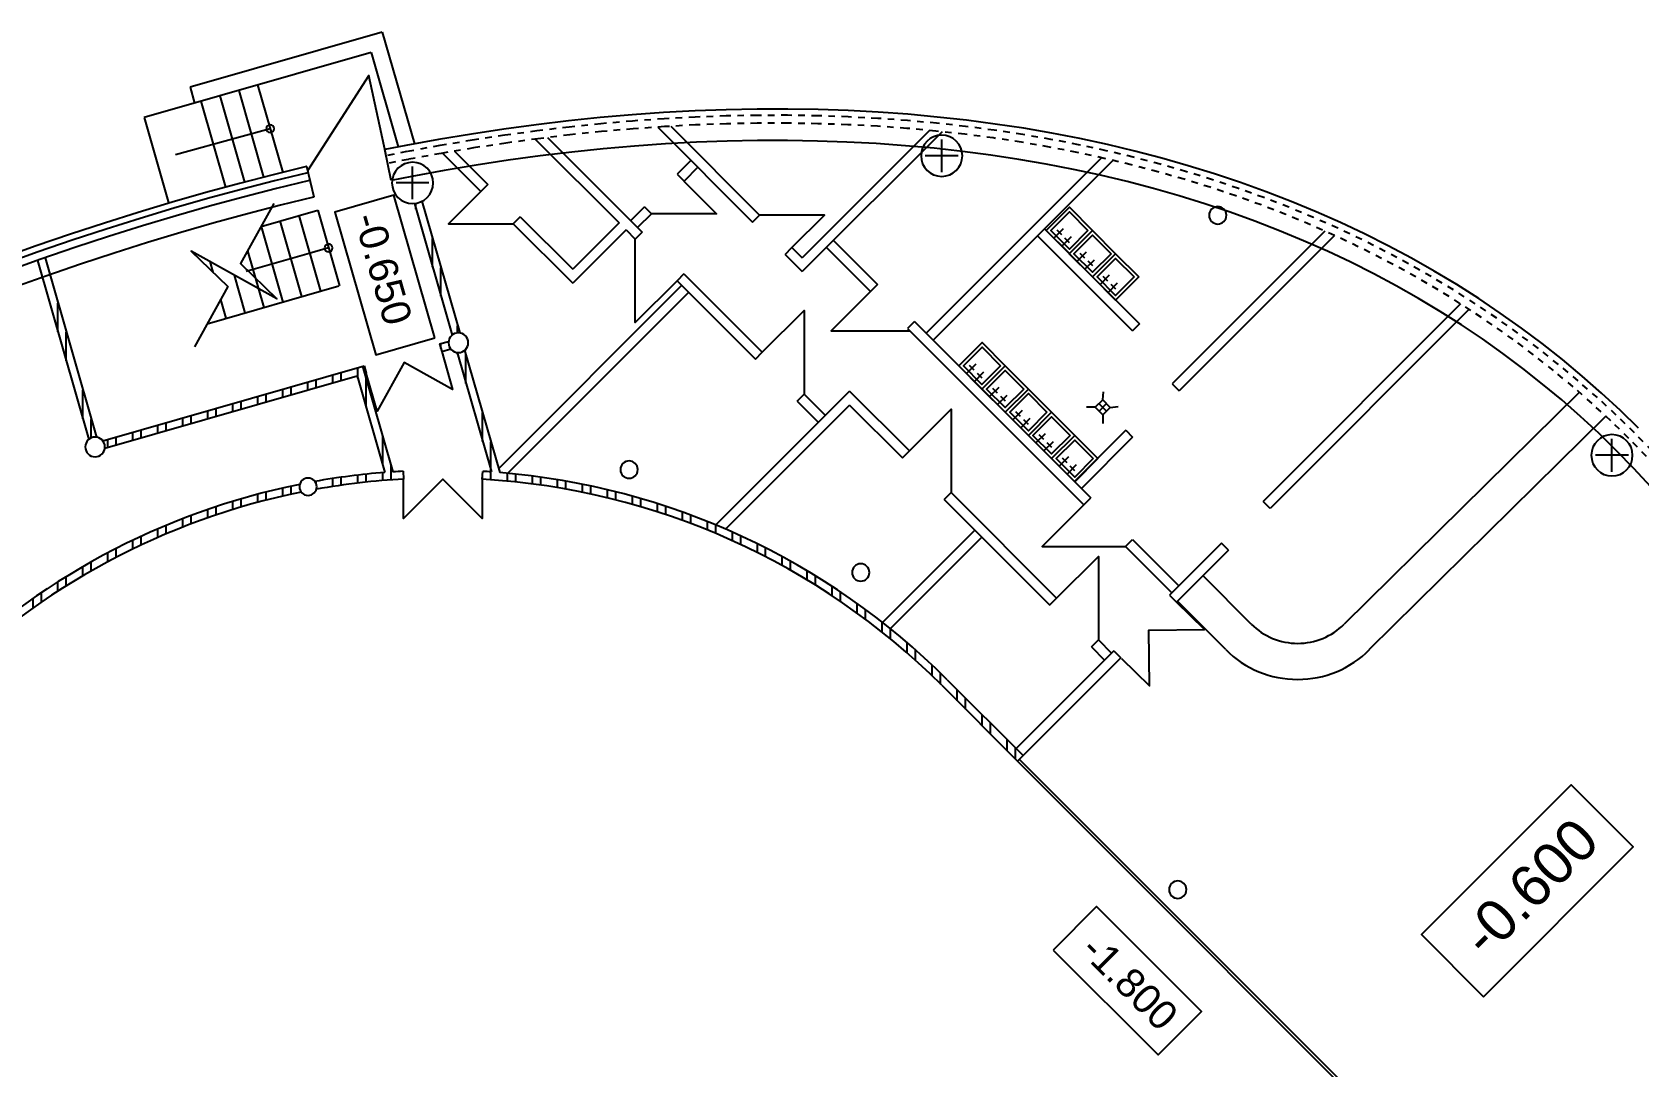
# Model space of a CAD drawing. Header units: metres. Extents: x 183920 to 188551, y 20757 to 23715.
# Drawn here: x 184285.11 to 184309.62, y 20998.33 to 21014.11 of the extents above; entities that cross this region are included whole.
import ezdxf

# ---------------------------------------------------------------- set-up
doc = ezdxf.new("R2010")
doc.units = ezdxf.units.M
for name, pattern in [('Style_10', [0]), ('Style_18', [0]), ('Style_19', [0]), ('Style_25', [1.5e-06, 1.2e-06, -1.5e-07, 0, -1.5e-07])]:
    doc.linetypes.add(name, pattern=pattern)
for name, color, linetype, true_color in [('0_1', 7, 'Continuous', 0x000000), ('brick', 12, 'Continuous', 0xbd0000), ('COLON', 5, 'Continuous', 0x0000ff), ('DOORS', 8, 'Continuous', 0x414141), ('DRAW', 7, 'Continuous', 0xffffff), ('GKL', 5, 'Continuous', 0x0000ff), ('Glass', 4, 'Continuous', 0x00ffff), ('MONOLIT', 7, 'Continuous', 0x691639), ('Sanita', 4, 'Continuous', 0x00ffff), ('SENDVICH', 2, 'Continuous', 0xffff00), ('TEXT', 2, 'Continuous', 0xffff00), ('WALL', 7, 'Continuous', 0x000000)]:
    doc.layers.add(name, color=color, linetype=linetype, true_color=true_color)
doc.styles.add('Style_10', font='', dxfattribs={"height": 0.441})
doc.styles.add('Style_14', font='', dxfattribs={"height": 0.63})
doc.styles.get('Style_10').set_extended_font_data('arial')
doc.styles.get('Style_14').set_extended_font_data('arial')
pattern_1 = [(90.00000125223907, (2.739875604618192e-06, -125.362089383195), (-0.3809999999999999, -8.327019778597844e-09), []), (90.00000125223907, (0.1270027919563006, -125.235089325563), (-0.3809999999999999, -8.327019778597844e-09), [])]

# ---------------------------------------------------------------- blocks, each defined once
blk = doc.blocks.new('AC37FC7F39')
at = {"layer": 'Sanita', "linetype": 'Style_19'}
for points in [[(-0.004881829890982772, -0.1896704826491477), (-0.004881829890982772, -0.6896704826491478), (-0.5048818298909827, -0.6896704826491478), (-0.5048818298909827, -0.1896704826491477), (-0.004881829890982772, -0.1896704826491477)], [(-0.05488182989098277, -0.2396704826491478), (-0.05488182989098277, -0.6396704826491477), (-0.4548818298909827, -0.6396704826491477), (-0.4548818298909827, -0.2396704826491478), (-0.05488182989098277, -0.2396704826491478)]]:
    blk.add_lwpolyline(points, close=True, dxfattribs=at)
for points in [[(-0.3405938260836192, -0.6896704826491478), (-0.3405938260836192, -0.4833529475295509)], [(-0.1691698336984045, -0.6896704826491478), (-0.1691698336984045, -0.4833529475295509)], [(-0.2921818002576256, -0.5686417878744251), (-0.3926531750231879, -0.5686417878744251)], [(-0.1207578078724109, -0.5686417878744251), (-0.2212291826379733, -0.5686417878744251)]]:
    blk.add_lwpolyline(points, dxfattribs=at)
blk = doc.blocks.new('89')
at = {"layer": '0_1', "linetype": 'Style_19'}
for points in [[(-15.91518859069966, -8.342406282081027), (-15.91613768701337, -8.341457545697354)], [(-15.91439124208227, -8.342406282081027), (-15.91439124208227, -8.344019161327669)], [(-15.91359389346488, -8.342406282081027), (-15.91264484418269, -8.341647286125493)], [(-15.91518859069966, -8.34401916132767), (-15.91613768701337, -8.344967897711344)], [(-15.91518859069966, -8.343212721704349), (-15.91359389346488, -8.343212721704349)], [(-15.91359389346488, -8.34401916132767), (-15.91264484418269, -8.344778157283205)]]:
    blk.add_lwpolyline(points, dxfattribs=at)
blk.add_lwpolyline([(-15.91518859069966, -8.342406282081027), (-15.91359389346488, -8.342406282081027), (-15.91359389346488, -8.344019161327669), (-15.91518859069966, -8.344019161327669), (-15.91518859069966, -8.342406282081027)], close=True, dxfattribs=at)

msp = doc.modelspace()

# ---------------------------------------------------------------- hatches: boundary and pattern name
at = {"layer": 'DRAW'}
h = msp.add_hatch(dxfattribs=at)
h.set_pattern_fill('PATTERN_1', color=256, scale=0.04, angle=45.00000125223908, style=0, pattern_type=2)
h.set_pattern_definition(pattern_1)
edge = h.paths.add_edge_path(flags=0)
edge.add_line((184290.0710623235, 21008.86902182317), (184290.493487268, 21007.39615873182))
edge.add_arc((184291.3591755627, 20996.52055834118), 10.91000000367881, 93.90734958359923, 94.55109825459618, ccw=False)
edge.add_line((184290.6157325141, 21007.40519855177), (184290.1533290267, 21009.0174542642))
edge.add_line((184290.1533290267, 21009.0174542642), (184286.1905687535, 21007.88091360499))
edge.add_arc((184286.0749606516, 21007.78533763118), 0.1500000000023387, -2.4642190510348883e-09, 39.58135058264787, ccw=False)
edge.add_arc((184286.0749606516, 21007.78533763111), 0.1499999999882959, -7.575006349626904, 2.167257662222255e-08, ccw=False)
edge.add_line((184286.2236516224, 21007.76556403289), (184290.0710623235, 21008.86902182317))
edge.add_line((184290.0710623235, 21008.86902182317), (184290.0710623235, 21008.86902182317))
edge = h.paths.add_edge_path(flags=0)
edge.add_arc((184291.6164313833, 21009.37466082119), 0.1500000000157728, 172.4249936510679, 180.0000000223674, ccw=False)
edge.add_line((184291.4677404124, 21009.39443441942), (184291.3307409472, 21009.35514224635))
edge.add_line((184291.3307409472, 21009.35514224635), (184291.3638238162, 21009.23979267426))
edge.add_line((184291.3638238162, 21009.23979267426), (184291.5008232813, 21009.27908484732))
edge.add_arc((184291.6164313832, 21009.37466082113), 0.1499999999972836, 179.9999999982305, 219.5813505833426, ccw=False)
edge.add_line((184291.4664313832, 21009.37466082114), (184291.4664313832, 21009.37466082114))
edge = h.paths.add_edge_path(flags=0)
edge.add_arc((184290.9175557802, 21011.81142053262), 0.3150000000070299, 275.0225960882033, 296.9837469434351, ccw=False)
edge.add_line((184290.9451335928, 21011.49763005434), (184291.5208554094, 21009.49026892305))
edge.add_arc((184291.6164313832, 21009.37466082114), 0.1499999999925096, 82.42499362791659, 129.581350584305, ccw=False)
edge.add_line((184291.6362049815, 21009.52335179198), (184291.0604831652, 21011.53071292208))
edge.add_line((184291.0604831652, 21011.53071292208), (184291.0604831652, 21011.53071292208))
edge = h.paths.add_edge_path(flags=0)
edge.add_arc((184291.6164313832, 21009.37466082113), 0.1499999999937746, 262.42499362958824, 309.58135058597287, ccw=False)
edge.add_line((184291.596657785, 21009.22596985029), (184292.1191929661, 21007.40405381034))
edge.add_arc((184291.3591755627, 20996.52055834741), 10.90999999748546, 85.33331351290371, 86.00539991085589, ccw=False)
edge.add_line((184292.2468024647, 21007.39439016641), (184291.7120073571, 21009.25905271922))
edge.add_line((184291.7120073571, 21009.25905271922), (184291.7120073571, 21009.25905271922))
h = msp.add_hatch(dxfattribs=at)
h.set_pattern_fill('PATTERN_1', color=256, scale=0.04, angle=45.00000125223908, style=0, pattern_type=2)
h.set_pattern_definition(pattern_1)
edge = h.paths.add_edge_path(flags=0)
edge.add_line((184285.3838046459, 21010.41281681684), (184285.3363866383, 21010.39652135887))
edge.add_line((184285.3363866383, 21010.39652135887), (184285.3270203904, 21010.39317038198))
edge.add_line((184285.3270203904, 21010.39317038198), (184286.0336070654, 21007.9295245963))
edge.add_arc((184286.0749606516, 21007.78533763115), 0.1500000000277594, 82.42499362901373, 106.003172107202, ccw=False)
edge.add_line((184286.0947342499, 21007.93402860202), (184285.3838046459, 21010.41281681684))
edge.add_line((184285.3838046459, 21010.41281681684), (184285.3838046459, 21010.41281681684))
edge = h.paths.add_edge_path(flags=0)
edge.add_line((184285.3270203904, 21010.39317038198), (184285.2704102441, 21010.37291688296))
edge.add_line((184285.2704102441, 21010.37291688296), (184285.9793846778, 21007.90094573309))
edge.add_arc((184286.0749606516, 21007.78533763121), 0.1499999999630748, 106.00317211348329, 129.5813505917042, ccw=False)
edge.add_line((184286.0336070654, 21007.9295245963), (184285.3270203904, 21010.39317038198))
edge.add_line((184285.3270203904, 21010.39317038198), (184285.3270203904, 21010.39317038198))
h = msp.add_hatch(dxfattribs=at)
h.set_pattern_fill('PATTERN_1', color=256, scale=0.04, angle=45.00000125223908, style=0, pattern_type=2)
h.set_pattern_definition(pattern_1)
edge = h.paths.add_edge_path(flags=0)
edge.add_line((184285.278452942, 21005.43397028478), (184285.0679763456, 21005.43397028478))
edge.add_arc((184291.3591755627, 20996.5205583458), 10.90999999924178, 125.2149287055322, 126.6709713732514)
edge.add_line((184284.8435178597, 21005.271232873), (184284.8807804479, 21005.2339702848))
edge.add_line((184284.8807804479, 21005.2339702848), (184284.9951711343, 21005.2339702848))
edge.add_arc((184291.3591755628, 20996.52055834586), 10.78999999921874, 124.3017776761788, 126.1432273850435, ccw=False)
edge.add_line((184285.278452942, 21005.43397028478), (184285.278452942, 21005.43397028478))
edge = h.paths.add_edge_path(flags=0)
edge.add_line((184287.5984576879, 21006.63397028477), (184287.2668658318, 21006.63397028477))
edge.add_arc((184291.3591755627, 20996.52055834485), 10.91000000002807, 112.0303164315238, 125.2149287027055)
edge.add_line((184285.0679763456, 21005.43397028478), (184285.278452942, 21005.43397028478))
edge.add_arc((184291.3591755627, 20996.5205583448), 10.79000000007903, 110.3978782312339, 124.30177767281049, ccw=False)
edge.add_line((184287.5984576879, 21006.63397028477), (184287.5984576879, 21006.63397028477))
edge = h.paths.add_edge_path(flags=0)
edge.add_line((184288.1877982344, 21006.83397028476), (184287.8008565553, 21006.83397028476))
edge.add_arc((184291.3591755627, 20996.52055834495), 10.90999999990707, 109.0353869886081, 112.0303164313215)
edge.add_line((184287.2668658318, 21006.63397028477), (184287.5984576879, 21006.63397028477))
edge.add_arc((184291.3591755627, 20996.52055834507), 10.78999999980191, 107.09267897267091, 110.3978782314602, ccw=False)
edge.add_line((184288.1877982344, 21006.83397028476), (184288.1877982344, 21006.83397028476))
edge = h.paths.add_edge_path(flags=0)
edge.add_arc((184289.3230602081, 21007.17779693013), 0.132500000004501, 180.0000000067421, 218.0540475959338, ccw=False)
edge.add_arc((184289.3230602081, 21007.17779693015), 0.1325000000040125, 164.2023622626909, 180.0000000170572, ccw=False)
edge.add_arc((184291.3591755627, 20996.52055834499), 10.90999999989961, 101.4384103490153, 109.0353869890705)
edge.add_line((184287.8008565553, 21006.83397028476), (184288.1877982344, 21006.83397028476))
edge.add_arc((184291.3591755627, 20996.52055834474), 10.79000000012951, 101.44186030419161, 107.09267897236529, ccw=False)
edge.add_line((184289.2187257802, 21007.09612332877), (184289.2187257802, 21007.09612332877))
edge = h.paths.add_edge_path(flags=0)
edge.add_line((184290.7817280322, 21007.29509565975), (184290.7753060022, 21007.41492369291))
edge.add_arc((184291.3591755627, 20996.52055834492), 10.90999999996287, 93.0677590204547, 100.1941482070702)
edge.add_arc((184289.3230602081, 21007.17779693011), 0.1325000000026649, 7.353264663834125e-10, 37.43019631083331, ccw=False)
edge.add_arc((184289.3230602081, 21007.17779693021), 0.1325000000017958, 343.57851092495827, 359.9999999584208, ccw=False)
edge.add_arc((184291.3591755627, 20996.52055834482), 10.79000000005808, 93.06775902029699, 100.19069825125229, ccw=False)
edge.add_line((184290.7817280322, 21007.29509565975), (184290.7817280322, 21007.29509565975))
h = msp.add_hatch(dxfattribs=at)
h.set_pattern_fill('PATTERN_1', color=256, scale=0.04, angle=45.00000125223908, style=0, pattern_type=2)
h.set_pattern_definition(pattern_1)
edge = h.paths.add_edge_path(flags=0)
edge.add_line((184291.9886490344, 21007.41238386443), (184291.9817254032, 21007.29258376706))
edge.add_arc((184291.3591755627, 20996.52055834488), 10.78999999999334, 72.90732102592028, 86.69237272168692, ccw=False)
edge.add_line((184294.5305528913, 21006.83397028467), (184294.9174945704, 21006.83397028467))
edge.add_arc((184291.3591755627, 20996.52055834488), 10.90999999999953, 70.96461300963851, 86.69237272162621)
edge.add_line((184291.9886490344, 21007.41238386443), (184291.9886490344, 21007.41238386443))
edge = h.paths.add_edge_path(flags=0)
edge.add_line((184294.9174945704, 21006.83397028467), (184294.5305528913, 21006.83397028467))
edge.add_arc((184291.3591755627, 20996.52055834448), 10.79000000037269, 69.60212176781391, 72.90732102660581, ccw=False)
edge.add_line((184295.1198934379, 21006.63397028466), (184295.4514852939, 21006.63397028466))
edge.add_arc((184291.3591755627, 20996.52055834485), 10.91000000002652, 67.96968356696652, 70.96461300968063)
edge.add_line((184294.9174945704, 21006.83397028467), (184294.9174945704, 21006.83397028467))
edge = h.paths.add_edge_path(flags=0)
edge.add_line((184295.4514852939, 21006.63397028466), (184295.1198934379, 21006.63397028466))
edge.add_arc((184291.3591755627, 20996.52055834496), 10.78999999993544, 62.510696229166626, 69.60212176678908, ccw=False)
edge.add_line((184296.3396562847, 21006.09233517982), (184296.0717131103, 21006.36027835425))
edge.add_arc((184291.3591755627, 20996.52055834476), 10.91000000012894, 64.40883933642313, 67.9696835669721)
edge.add_line((184295.4514852939, 21006.63397028466), (184295.4514852939, 21006.63397028466))
edge = h.paths.add_edge_path(flags=0)
edge.add_line((184296.0717131103, 21006.36027835425), (184296.3396562847, 21006.09233517982))
edge.add_arc((184291.3591755627, 20996.52055834493), 10.78999999994512, 58.5425032042445, 62.51069622937149, ccw=False)
edge.add_line((184296.9901087829, 21005.72472539411), (184296.6568200393, 21006.05801413767))
edge.add_arc((184291.3591755627, 20996.52055834489), 10.90999999999299, 60.94972076948343, 64.40883933633529)
edge.add_line((184296.0717131103, 21006.36027835425), (184296.0717131103, 21006.36027835425))
edge = h.paths.add_edge_path(flags=0)
edge.add_line((184296.6568200393, 21006.05801413767), (184296.9901087829, 21005.72472539411))
edge.add_arc((184291.3591755627, 20996.52055834479), 10.79000000006015, 44.979630705125714, 58.54250320464399, ccw=False)
edge.add_line((184298.9915696875, 21004.14752759381), (184300.1445633034, 21002.99412400278))
edge.add_line((184300.1445633034, 21002.99412400278), (184300.229418629, 21003.07897430466))
edge.add_line((184300.229418629, 21003.07897430466), (184299.0737105454, 21004.23509332769))
edge.add_arc((184291.3591755627, 20996.52055834479), 10.91000000007042, 45.00000000078194, 60.94972076983854)
edge.add_line((184296.6568200393, 21006.05801413767), (184296.6568200393, 21006.05801413767))

# ---------------------------------------------------------------- linework, layer by layer
at = {"layer": 'brick', "linetype": 'Style_19'}
for points in [[(184290.9451335928, 21011.49763005434), (184291.5208554094, 21009.49026892305)], [(184291.0604831652, 21011.53071292208), (184291.6362049815, 21009.52335179198)], [(184285.1972543459, 21010.62798852082), (184285.9793846778, 21007.90094573309)], [(184285.310703116, 21010.66769888902), (184286.0947342499, 21007.93402860202)], [(184291.3307409472, 21009.35514224635), (184291.4677404124, 21009.39443441942)], [(184291.3307409472, 21009.35514224635), (184291.3638238162, 21009.23979267426)], [(184291.3638238162, 21009.23979267426), (184291.5008232813, 21009.27908484732)], [(184291.596657785, 21009.22596985029), (184292.1191929661, 21007.40405381034)], [(184291.7120073571, 21009.25905271922), (184292.2468024647, 21007.39439016641)], [(184286.1905687535, 21007.88091360499), (184290.1772452262, 21009.02431355706)], [(184286.2236516224, 21007.76556403289), (184290.0710623235, 21008.86902182317)], [(184290.0710623235, 21008.86902182317), (184290.493487268, 21007.39615873182)], [(184290.1533290267, 21009.0174542642), (184290.6157325141, 21007.40519855177)], [(184290.1772452262, 21009.02431355706), (184290.2103280951, 21008.90896398496)], [(184290.7753060022, 21007.41492369291), (184290.7817280322, 21007.29509565975)], [(184291.9817254032, 21007.29258376706), (184291.9886490344, 21007.41238386443)], [(184298.9888577317, 21004.15024051394), (184300.1445633034, 21002.99412400278)], [(184299.0737105454, 21004.23509332769), (184300.2294185244, 21003.07897440934)], [(184300.229418629, 21003.07897430467), (184300.1445633034, 21002.99412400278)]]:
    msp.add_lwpolyline(points, dxfattribs=at)
for points in [[(184290.493487268, 21007.39615873182, 0.02462742749042007), (184289.4282777172, 21007.25832969232)], [(184290.7753060022, 21007.41492369291, 0.003663421320589434), (184290.6157325141, 21007.40519855177)], [(184292.1191929661, 21007.40405381034, 0.002997493327166536), (184291.9886490344, 21007.41238386443)], [(184299.0737105454, 21004.23509332769, 0.177826938616241), (184292.2468024647, 21007.39439016641)], [(184289.1955648366, 21007.21386880638, 0.1474959055225802), (184283.6446405803, 21004.23509332801)], [(184289.2187257802, 21007.09612332877, 0.1474805248008466), (184283.7294933941, 21004.15024051426)], [(184290.7817280322, 21007.29509565975, 0.03108969647606697), (184289.4501552699, 21007.14033901689)], [(184298.9888577317, 21004.15024051394, 0.1839510042121397), (184291.9817254032, 21007.29258376706)]]:
    msp.add_lwpolyline(points, format="xyb", dxfattribs=at)
at = {"layer": 'COLON', "linetype": 'Style_18'}
for points in [[(184298.6738278257, 21012.22542986134, 0.9999999999999999), (184299.3038278257, 21012.22542986134, 0.9999999999999999), (184298.6738278257, 21012.22542986134)], [(184290.6025557802, 21011.81142053261, 0.9999999999999999), (184291.2325557802, 21011.81142053261, 0.9999999999999999), (184290.6025557802, 21011.81142053261)], [(184308.8985625613, 21007.65754937543, 0.9999999999999999), (184309.5285625613, 21007.65754937543, 0.9999999999999999), (184308.8985625613, 21007.65754937543)]]:
    msp.add_lwpolyline(points, format="xyb", close=True, dxfattribs=at)
at = {"layer": 'COLON', "linetype": 'Style_19'}
for points in [[(184303.067553993, 21011.31726164604, 0.9999999999999999), (184303.332553993, 21011.31726164604, 0.9999999999999999), (184303.067553993, 21011.31726164604)], [(184291.4664313832, 21009.37466082114, 0.9999999999999999), (184291.7664313833, 21009.37466082114, 0.9999999999999999), (184291.4664313832, 21009.37466082114)], [(184285.9249606516, 21007.78533763117, 0.9999999999999999), (184286.2249606516, 21007.78533763117, 0.9999999999999999), (184285.9249606516, 21007.78533763117)], [(184294.0880174913, 21007.43929225661, 0.9999999999999999), (184294.3530174913, 21007.43929225661, 0.9999999999999999), (184294.0880174913, 21007.43929225661)], [(184289.1905602081, 21007.17779693011, 0.9999999999999999), (184289.4555602081, 21007.17779693011, 0.9999999999999999), (184289.1905602081, 21007.17779693011)], [(184297.6213670119, 21005.87107470124, 0.9999999999999999), (184297.8863670118, 21005.87107470124, 0.9999999999999999), (184297.6213670119, 21005.87107470124)], [(184302.4579774674, 21001.03446424573, 0.9999999999999999), (184302.7229774674, 21001.03446424573, 0.9999999999999999), (184302.4579774674, 21001.03446424573)]]:
    msp.add_lwpolyline(points, format="xyb", close=True, dxfattribs=at)
at = {"layer": 'DOORS', "linetype": 'Style_19'}
for points in [[(184290.5087057743, 21012.25532488643), (184290.2495206368, 21013.45057050549), (184289.3134601552, 21011.99613974888)], [(184295.05772055, 21011.8371845786), (184295.5526894244, 21011.34220395944), (184294.5627399308, 21011.34221570417)], [(184291.9596012167, 21011.68264764077), (184291.4646205975, 21011.18767876634), (184292.4545700911, 21011.18766702162)], [(184296.7049345456, 21010.82633515094), (184297.1999151648, 21011.32130402538), (184296.2099656712, 21011.3213157701)], [(184294.9516364963, 21010.31690625752), (184294.3152328431, 21009.68051770468), (184294.3152479434, 21010.95330991072)], [(184297.903574732, 21010.15685077125), (184297.301112607, 21009.55440294123), (184298.506022562, 21009.55438864622)], [(184296.2524882711, 21009.22815816693), (184296.8888919257, 21009.8645467184), (184296.8888768226, 21008.59175451236)], [(184291.3638238162, 21009.23979267426), (184291.5292381608, 21008.66304481376), (184290.7870759556, 21009.07437832961), (184290.3757424398, 21008.33221612447), (184290.2103280951, 21008.90896398496)], [(184298.4967473523, 21007.72516463291), (184299.1331510055, 21008.36155318575), (184299.1331359052, 21007.0887609797)], [(184291.9817254032, 21007.29258376706), (184291.9804694569, 21006.69258508156), (184291.3817267178, 21007.2938397134), (184290.7804720859, 21006.69509697425), (184290.7817280322, 21007.29509565975)], [(184301.1560386395, 21006.90430968861), (184300.5196349863, 21006.26792113577), (184301.7924271924, 21006.26790603541)], [(184300.7421026097, 21005.47975609721), (184301.378506263, 21006.11614465005), (184301.3784911626, 21004.84335244401)], [(184301.7306514439, 21004.56073969846), (184302.160044272, 21004.1410264685), (184302.1503646739, 21004.99013252654), (184302.9994707319, 21004.99981212467), (184302.5700779038, 21005.41952535462)]]:
    msp.add_lwpolyline(points, dxfattribs=at)
at = {"layer": 'GKL', "linetype": 'Style_19'}
for points in [[(184292.7888309385, 21012.47976313476), (184294.0677635062, 21011.2008002203)], [(184292.9776902617, 21012.50303388142), (184294.421315219, 21011.05937466953)], [(184294.6569717398, 21012.66221200017), (184296.1038983956, 21011.21525101129)], [(184294.8566186963, 21012.6746948575), (184296.2099656712, 21011.3213157701)], [(184298.9943276666, 21012.59175552371), (184296.8608264832, 21010.45830496321)], [(184298.8016335503, 21012.61119549728), (184296.8608289999, 21010.67043699755)], [(184291.3766113187, 21012.26565137205), (184291.9596012167, 21011.68264764077)], [(184291.5583842579, 21012.2960086709), (184292.0656684922, 21011.78871239958)], [(184295.1652045558, 21012.15679558531), (184294.9530700048, 21011.9446660677)], [(184295.2712693146, 21012.05072830978), (184295.0591347636, 21011.83859879216)], [(184301.4263422164, 21012.19531879854), (184298.7517499424, 21009.5207899863)], [(184301.5984134707, 21012.15525645232), (184298.8578147012, 21009.41472271076)], [(184292.0656684922, 21011.78871239958), (184291.9596012167, 21011.68264764077)], [(184294.9530700048, 21011.9446660677), (184295.0591347636, 21011.83859879216)], [(184292.5606373667, 21011.29373178042), (184292.4545700911, 21011.18766702162)], [(184292.5606373667, 21011.29373178042), (184293.360648336, 21010.49370182826)], [(184294.456675172, 21011.4482829797), (184294.2445406209, 21011.23615346209)], [(184294.5627399308, 21011.34221570417), (184294.3506053798, 21011.13008618655)], [(184294.456675172, 21011.4482829797), (184294.5627399308, 21011.34221570417)], [(184296.1038983956, 21011.21525101129), (184296.2099656712, 21011.3213157701)], [(184292.4545700911, 21011.18766702162), (184293.3606458193, 21010.28156979391)], [(184294.173828265, 21011.09473294477), (184293.3606458193, 21010.28156979391)], [(184294.0677635062, 21011.2008002203), (184293.360648336, 21010.49370182826)], [(184294.173828265, 21011.09473294477), (184294.3152479434, 21010.95330991072)], [(184294.421315219, 21011.05937466953), (184294.3152479434, 21010.95330991072)], [(184300.4488238342, 21011.00569409287), (184301.8983755379, 21009.55610799391)], [(184300.5548911098, 21011.11175885168), (184302.0044428135, 21009.66217275272)], [(184304.8326875785, 21011.07615362569), (184302.5030915129, 21008.7466128359)], [(184304.9797289075, 21011.01106194805), (184302.6091562717, 21008.64054556037)], [(184296.59886727, 21010.72027039214), (184296.7049345456, 21010.82633515094)], [(184296.7049345456, 21010.82633515094), (184296.8608289999, 21010.67043699755)], [(184297.2314858828, 21010.82895556794), (184297.903574732, 21010.15685077125)], [(184297.3375531583, 21010.93502032675), (184298.0096420075, 21010.26291553006)], [(184296.59886727, 21010.72027039214), (184296.8608264832, 21010.45830496321)], [(184295.0577037718, 21010.42297101633), (184294.9516364963, 21010.31690625752)], [(184294.9516364963, 21010.31690625752), (184296.1464209956, 21009.12209340812)], [(184295.0577037718, 21010.42297101633), (184296.2524882711, 21009.22815816693)], [(184295.0223463355, 21010.2461947405), (184292.2297905842, 21007.45370525002)], [(184295.1284110943, 21010.14012746497), (184292.3716911027, 21007.38347288386)], [(184298.0096420075, 21010.26291553006), (184297.903574732, 21010.15685077125)], [(184306.9053282219, 21009.96680232504), (184303.8921179562, 21006.95366355577)], [(184307.0351386624, 21009.88448016781), (184303.998182715, 21006.84759628024)], [(184298.5753207212, 21009.69722339388), (184298.4692534457, 21009.59115863508)], [(184298.4692534457, 21009.59115863508), (184301.1560386395, 21006.90430968861)], [(184298.5753207212, 21009.69722339388), (184301.262105915, 21007.01037444742)], [(184302.0044428135, 21009.66217275272), (184301.8983755379, 21009.55610799391)], [(184296.1464209956, 21009.12209340812), (184296.2524882711, 21009.22815816693)], [(184297.585014477, 21008.636919142), (184295.5440289924, 21006.59602864518)], [(184296.7828095471, 21008.48568975355), (184296.8888768226, 21008.59175451236)], [(184296.888876824, 21008.59175451373), (184297.2143508495, 21008.26627276525)], [(184297.585014477, 21008.636919142), (184298.4967473523, 21007.72516463291)], [(184302.5030915129, 21008.7466128359), (184302.6091562717, 21008.64054556037)], [(184308.7156903289, 21008.61858786336), (184305.1263024454, 21005.08304612614)], [(184297.5850107505, 21008.42478831753), (184295.6929946551, 21006.53285638652)], [(184296.7828095484, 21008.48568975492), (184297.1082823641, 21008.16020921632)], [(184297.5850107505, 21008.42478831753), (184298.3906800768, 21007.6190998741)], [(184309.1211619288, 21008.25298972079), (184305.5087522891, 21004.69477158795)], [(184301.7959763427, 21008.03951444386), (184301.014464797, 21007.25802144158)], [(184301.9020411015, 21007.93344716832), (184301.1205295558, 21007.15195416604)], [(184301.7959763427, 21008.03951444386), (184301.9020411015, 21007.93344716832)], [(184298.3906800768, 21007.6190998741), (184298.4967473523, 21007.72516463291)], [(184299.0270686297, 21006.98269622089), (184299.1331359052, 21007.0887609797)], [(184299.1331359052, 21007.0887609797), (184300.7421026097, 21005.47975609721)], [(184299.0270686297, 21006.98269622089), (184300.6360353342, 21005.37369133841)], [(184301.1560386395, 21006.90430968861), (184301.262105915, 21007.01037444742)], [(184303.998182715, 21006.84759628024), (184303.8921179562, 21006.95366355577)], [(184299.494176409, 21006.51557735792), (184298.0874199641, 21005.10885429203)], [(184299.6002411678, 21006.40951008239), (184298.2056227563, 21005.01492476188)], [(184301.7924271924, 21006.26790603541), (184301.8984944679, 21006.37397079421)], [(184301.8984944679, 21006.37397079421), (184302.6054361791, 21005.66701230857)], [(184301.7924271924, 21006.26790603541), (184302.4993689035, 21005.56094754976)], [(184303.255714303, 21006.31727500293), (184302.464013145, 21005.52559263016)], [(184303.3617790618, 21006.21120772739), (184302.5700779038, 21005.41952535462)], [(184303.3617790618, 21006.21120772739), (184303.255714303, 21006.31727500293)], [(184303.712088883, 21005.08306290538), (184302.9750106386, 21005.82015864045)], [(184300.6380620865, 21005.37571804258), (184300.7421026097, 21005.47975609721)], [(184302.464013145, 21005.52559263016), (184302.5700779038, 21005.41952535462)], [(184303.3231755392, 21004.69415879001), (184302.5860972947, 21005.43125452509)], [(184301.6154749407, 21004.6770745597), (184300.1233223888, 21003.18507054488)], [(184301.2724238871, 21004.7372876852), (184301.4740519067, 21004.53565488129)], [(184301.2744506394, 21004.73931438938), (184301.3784911626, 21004.84335244401)], [(184301.3784911626, 21004.84335244401), (184301.5801191823, 21004.6417196401)], [(184301.6154749407, 21004.6770745597), (184301.7215396996, 21004.57100728417)], [(184301.7215396996, 21004.57100728417), (184300.2294185244, 21003.07897440934)]]:
    msp.add_lwpolyline(points, dxfattribs=at)
for points in [[(184303.712088883, 21005.08306290539, 0.4142135624234428), (184305.1263024455, 21005.08304612622)], [(184303.3231755393, 21004.69415878992, 0.4146878238433834), (184305.5144713978, 21004.69486734586)]]:
    msp.add_lwpolyline(points, format="xyb", dxfattribs=at)
at = {"layer": 'Glass', "linetype": 'Style_19'}
for points in [[(184306.5634925131, 20996.57519479318), (184300.1445631998, 21002.99412410637)], [(184306.5917767843, 20996.60347906443), (184300.172848308, 21003.02240754069)]]:
    msp.add_lwpolyline(points, dxfattribs=at)
at = {"layer": 'MONOLIT', "linetype": 'Style_19'}
for points in [[(184290.4558708463, 21014.11034930292), (184287.5240692221, 21013.26949305098)], [(184290.4558708463, 21014.11034930292), (184290.9446812717, 21012.40602089262)], [(184290.2844818814, 21013.80111505078), (184286.8239947184, 21012.80862898291)], [(184290.2844818814, 21013.80111505078), (184290.698017743, 21012.35924539954)], [(184287.5240692221, 21013.26949305098), (184287.5929918657, 21013.02918144243)], [(184288.2658643696, 21013.22216484452), (184288.6453267991, 21011.89909854822)], [(184288.5542382999, 21013.30487201685), (184288.9365513517, 21011.97186649588)], [(184287.6891165091, 21013.05675049988), (184288.0648704989, 21011.74661436779)], [(184287.9774904394, 21013.1394576722), (184288.3546840654, 21011.8243019809)], [(184286.8239947184, 21012.80862898291), (184287.2012686769, 21011.49319319724)], [(184309.6182812268, 21008.07300430898), (184309.3427938322, 21008.34137250412), (184309.0546922561, 21008.60769775946), (184308.759501612, 21008.86660418184), (184308.4573111918, 21009.11801689555), (184308.1482126957, 21009.36186427831), (184307.8323000509, 21009.59807804104), (184307.5096692259, 21009.82659328662), (184307.1804180442, 21010.04734854769), (184306.8446459999, 21010.26028580379), (184306.5024540776, 21010.46535047853), (184306.15394458, 21010.66249141801), (184305.7992209649, 21010.85166085227), (184305.4383876931, 21011.03281434129), (184305.0715500892, 21011.20591070782), (184304.6988142165, 21011.37091195911), (184304.3202867656, 21011.5277831998), (184303.9360749582, 21011.67649253816), (184303.5462864651, 21011.81701098784), (184303.1510293394, 21011.94931236709), (184302.7504119615, 21012.07337319739), (184302.3445429985, 21012.18917260296), (184301.9335313749, 21012.29669221283), (184301.517486253, 21012.39591606639), (184301.0965170241, 21012.48683052367), (184300.6707333065, 21012.56942418094), (184300.2402449513, 21012.64368779223), (184299.8051620537, 21012.70961419715), (184299.3655949683, 21012.76719825526), (184298.9216543283, 21012.81643678691), (184298.4734510673, 21012.85732852059), (184298.0210964422, 21012.88987404656), (184297.5647020571, 21012.91407577649), (184297.1043798868, 21012.92993790875), (184296.6402423005, 21012.93746639904), (184296.1724020837, 21012.93666893591), (184295.7009724587, 21012.92755492066), (184295.2260671037, 21012.91013545131), (184294.7478001691, 21012.88442331014), (184294.266286292, 21012.85043295435), (184293.7816406082, 21012.80818050941), (184293.293978761, 21012.75768376488), (184292.8034169087, 21012.69896217205), (184292.3100717281, 21012.63203684328), (184291.8140604165, 21012.55693055267), (184291.3155006907, 21012.47366773773), (184290.8145107835, 21012.38227450179), (184290.4960547941, 21012.31932004967)], [(184288.7453948258, 21012.63836925636), (184288.2634348399, 21012.50502498147), (184287.2996423187, 21012.23837169352)], [(184290.5891428115, 21011.84843299209), (184290.4960547941, 21012.31932004967)], [(184309.8069826364, 21007.17745600831), (184309.5491784003, 21007.45633983644), (184309.2842792974, 21007.72826611159), (184309.0123530223, 21007.99316521448), (184308.7334691942, 21008.25096945057), (184308.4476993173, 21008.50161308683), (184308.1551167389, 21008.74503238509), (184307.8557966042, 21008.98116563183), (184307.5498158112, 21009.20995316414), (184307.2372529633, 21009.43133739161), (184306.9181883219, 21009.64526281433), (184306.592703759, 21009.85167603693), (184306.2608827103, 21010.05052577876), (184305.9228101292, 21010.24176288056), (184305.5785724416, 21010.42534030769), (184305.2282575035, 21010.60121315049), (184304.8719545592, 21010.76933862179), (184304.5097542025, 21010.92967605229), (184304.1417483393, 21011.08218688391), (184303.7680301534, 21011.22683466171), (184303.3886940737, 21011.36358502454), (184303.0038357434, 21011.49240569493), (184302.6135519925, 21011.61326646845), (184302.217940811, 21011.72613920285), (184301.8171013242, 21011.83099780724), (184301.4111337696, 21011.92781823143), (184301.0001394755, 21012.01657845575), (184300.5842208401, 21012.09725848134), (184300.1634813117, 21012.16984032104), (184299.7380253704, 21012.23430799104), (184299.307958509, 21012.29064750316), (184298.8733872153, 21012.33884685791), (184298.4344189544, 21012.37889603824), (184297.9911621504, 21012.41078700393), (184297.5437261691, 21012.43451368667), (184297.0922212994, 21012.45007198566), (184296.6367587349, 21012.45745976376), (184296.1774505554, 21012.45667684402), (184295.7144097073, 21012.44772500661), (184295.2477499835, 21012.430607986), (184294.7775860041, 21012.40533146835), (184294.3040331941, 21012.37190308909), (184293.8272077627, 21012.33033243045), (184293.3472266809, 21012.28063101911), (184292.8642076588, 21012.22281232364), (184292.378269122, 21012.15689175196), (184291.8895301878, 21012.08288664852), (184291.3981106407, 21012.00081629127), (184290.9041309071, 21011.91070188837), (184290.5891428115, 21011.84843299209)], [(184289.3031893581, 21012.06074621686), (184289.2981499106, 21012.05959835341), (184288.7886316858, 21011.93597789309), (184288.2772819128, 21011.80438262753), (184287.7642217283, 21011.66484872272), (184287.2495727029, 21011.51741403229), (184286.7334568222, 21011.36211809963), (184286.2159964659, 21011.19900215934), (184285.6973143874, 21011.02810913817), (184285.1775336898, 21010.84948365517), (184284.6567778029, 21010.66317202128)], [(184289.4163758078, 21011.59423315932), (184289.3032005585, 21012.06070005304)], [(184289.4163758078, 21011.59423315932), (184289.4080439385, 21011.59233536235), (184288.9050396538, 21011.47029532885), (184288.4000860289, 21011.34034610452), (184287.8933067859, 21011.20252038975), (184287.3848260998, 21011.05685278164), (184286.874768569, 21010.90337976734), (184286.3632591869, 21010.74213971708), (184285.8504233119, 21010.57317287656), (184285.3363866383, 21010.39652135887), (184284.8212751662, 21010.21222913596)]]:
    msp.add_lwpolyline(points, dxfattribs=at)
msp.add_lwpolyline([(184288.6853948258, 21012.63836925636, 1), (184288.8053948258, 21012.63836925636, 1), (184288.6853948258, 21012.63836925636)], format="xyb", close=True, dxfattribs=at)
at = {"layer": 'SENDVICH', "linetype": 'Style_25'}
for points in [[(184309.8282611534, 21007.72110151808), (184309.5563302211, 21008.0002461611), (184309.277185578, 21008.27217709337), (184308.9909083479, 21008.53681589699), (184308.6975822307, 21008.79408697629), (184308.3972933625, 21009.04391765985), (184308.0901301671, 21009.28623828653), (184307.7761832013, 21009.52098227449), (184307.4555449967, 21009.74808617273), (184307.1283099011, 21009.96748969496), (184306.7945739209, 21010.1791357361), (184306.4544345673, 21010.38297037203), (184306.1079907095, 21010.57894284364), (184305.7553424342, 21010.76700552649), (184305.3965909159, 21010.94711388761), (184305.0318382967, 21011.11922643113), (184304.6611875782, 21011.28330463455), (184304.2847425249, 21011.43931287761), (184303.90260758, 21011.58721836545), (184303.5148877938, 21011.72699104793), (184303.121688763, 21011.85860353689), (184302.7231165821, 21011.98203102262), (184302.3192778051, 21012.09725119119), (184301.9102794168, 21012.20424414372), (184301.4962288135, 21012.30299231855), (184301.0772337904, 21012.39348041723), (184300.653402537, 21012.4756953349), (184300.2248436371, 21012.54962609556), (184299.7916660746, 21012.61526379252), (184299.3539792419, 21012.67260153424), (184298.9118929516, 21012.72163439546), (184298.4655174511, 21012.76235937379), (184298.0149634365, 21012.79477535138), (184297.5603420688, 21012.81888306155), (184297.1017649892, 21012.83468506014), (184296.6393443343, 21012.84218570114), (184296.1731927499, 21012.84139111639), (184295.7034234036, 21012.83230919884), (184295.2301499965, 21012.81494958913), (184294.7534867718, 21012.78932366512), (184294.2735485225, 21012.75544453385), (184293.7904505969, 21012.71332702579), (184293.3043089013, 21012.66298769095), (184292.8152399008, 21012.60444479655), (184292.3233606185, 21012.53771832596), (184291.8287886316, 21012.46282997864), (184291.3316420661, 21012.37980317095), (184290.8320395891, 21012.28866303738), (184290.5145237754, 21012.22589444533)], [(184309.7412093309, 21007.63849131559), (184309.4714701377, 21007.91538607772), (184309.1945753756, 21008.18512527097), (184308.9106025824, 21008.44763381977), (184308.619631657, 21008.70283920253), (184308.3217447492, 21008.95067153223), (184308.0170261442, 21009.19106362491), (184307.7055621413, 21009.42395105527), (184307.3874409311, 21009.64927219897), (184307.0627524705, 21009.86696826162), (184306.7315883606, 21010.07698329439), (184306.3940417255, 21010.27926419709), (184306.0502070967, 21010.47376070928), (184305.7001803033, 21010.66042539035), (184305.3440583685, 21010.83921358992), (184304.9819394142, 21011.01008340962), (184304.6139225747, 21011.17299565785), (184304.2401079183, 21011.32791379864), (184303.8605963789, 21011.47480389633), (184303.4754896959, 21011.61363455711), (184303.084890364, 21011.74437686885), (184302.6889015898, 21011.86700434038), (184302.2876272582, 21011.98149284116), (184301.8811719042, 21012.08782054233), (184301.4696406926, 21012.18596785981), (184301.0531394033, 21012.27591740025), (184300.6317744204, 21012.35765391), (184300.2056527273, 21012.43116422776), (184299.7748819038, 21012.496437241), (184299.339570127, 21012.55346384622), (184298.8998261734, 21012.60223691321), (184298.4557594229, 21012.6427512532), (184298.0074798635, 21012.67500359072), (184297.5550980968, 21012.69899253909), (184297.0987253424, 21012.71471857936), (184296.6384734429, 21012.72218404232), (184296.1744548678, 21012.72139309342), (184295.7067827158, 21012.71235172033), (184295.2355707164, 21012.69506772281), (184294.7609332305, 21012.66955070467), (184294.282985248, 21012.63581206753), (184293.8018423856, 21012.59386500605), (184293.3176208813, 21012.5437245045), (184292.8304375883, 21012.48540733445), (184292.3404099669, 21012.41893205313), (184291.8476560744, 21012.3443190026), (184291.3522945536, 21012.26159030933), (184290.85444462, 21012.17076988403), (184290.5377957798, 21012.10817268093)]]:
    msp.add_lwpolyline(points, dxfattribs=at)
at = {"layer": 'SENDVICH', "linetype": 'Style_19'}
for points in [[(184289.3279761752, 21011.96872693711), (184289.3196912597, 21011.9668398351), (184288.8114622523, 21011.84353216759), (184288.3013783835, 21011.71226268102), (184287.7895613021, 21011.57306685549), (184287.2761330939, 21011.4259819001), (184286.7612162615, 21011.27104675337), (184286.2449337023, 21011.10830208298), (184285.7274086848, 21010.93779028506), (184285.2087648253, 21010.7595554827), (184284.6891260622, 21010.57364352389)], [(184289.3546266582, 21011.85172372452), (184289.3471647667, 21011.85002408733), (184288.8405642443, 21011.72711152652), (184288.3320794126, 21011.59625355027), (184287.8218325665, 21011.45748477225), (184287.3099464431, 21011.31084158743), (184286.7965441982, 21011.15636217029), (184286.2817493825, 21010.99408647242), (184285.7656859159, 21010.82405621966), (184285.2484780625, 21010.64631490862), (184284.730250403, 21010.46090780256)]]:
    msp.add_lwpolyline(points, dxfattribs=at)
at = {"layer": 'TEXT', "linetype": 'Style_19'}
for points in [[(184291.2571848613, 21009.45048653243), (184290.6335214773, 21011.62500484956), (184289.7330991158, 21011.3667589417), (184290.3567624997, 21009.19224062456), (184291.2571848613, 21009.45048653243)], [(184307.2531502398, 20999.40279326683), (184309.5383032798, 21001.68794630686), (184308.5920694033, 21002.6341801834), (184306.3069163633, 21000.34902714337), (184307.2531502398, 20999.40279326683)], [(184300.690424152, 21000.11335873805), (184302.29003128, 20998.51375161003), (184302.9523949936, 20999.17611532361), (184301.3527878656, 21000.77572245162), (184300.690424152, 21000.11335873805)]]:
    msp.add_lwpolyline(points, close=True, dxfattribs=at)
at = {"layer": 'WALL', "linetype": 'Style_10'}
for points in [[(184298.9888278254, 21011.97542986134), (184298.9888278255, 21012.47542986134)], [(184290.91755578, 21011.56142053261), (184290.91755578, 21012.06142053261)], [(184299.2388278255, 21012.22542986134), (184298.7388278255, 21012.22542986134)], [(184291.16755578, 21011.81142053261), (184290.66755578, 21011.81142053261)], [(184309.2135625611, 21007.40754937543), (184309.2135625611, 21007.90754937543)], [(184309.4635625611, 21007.65754937543), (184308.9635625611, 21007.65754937544)]]:
    msp.add_lwpolyline(points, dxfattribs=at)
at = {"layer": 'WALL', "linetype": 'Style_19'}
for points in [[(184288.7997775431, 21011.49827629044), (184288.2914917879, 21010.58118477597), (184288.8473846185, 21010.04442478306), (184287.5416944782, 21010.76808615022), (184288.0975873089, 21010.23132615731), (184287.5893015536, 21009.31423464283)], [(184288.6058730642, 21011.14841767178), (184289.470994855, 21011.39653918874)], [(184289.1826209247, 21011.31383201642), (184289.513449614, 21010.16033629543)], [(184289.470994855, 21011.39653918874), (184289.8018235443, 21010.24304346775)], [(184288.6058730642, 21011.14841767178), (184288.9367017535, 21009.99492195079)], [(184288.8942469945, 21011.2311248441), (184289.2250756838, 21010.07762912311)], [(184289.6364091996, 21010.81979132825), (184289.3399384707, 21010.73476195113), (184288.3786920365, 21010.45907137672)], [(184288.4002063063, 21010.77733656921), (184288.6483278233, 21009.91221477847)], [(184287.8234584458, 21010.61192222456), (184287.8694312519, 21010.45162949061)], [(184288.1945395484, 21010.40625546664), (184288.359953893, 21009.82950760614)], [(184287.7832060325, 21009.6640932615), (184289.7936220124, 21010.24069122493)], [(184287.9888727904, 21010.03517436407), (184288.0715799628, 21009.74680043382)]]:
    msp.add_lwpolyline(points, dxfattribs=at)
msp.add_lwpolyline([(184289.5764091996, 21010.81979132825, 1), (184289.6964091996, 21010.81979132825, 1), (184289.5764091996, 21010.81979132825)], format="xyb", close=True, dxfattribs=at)

# ---------------------------------------------------------------- block references
at = {"layer": 'Sanita'}
for p, rotation in [((184301.4280397261, 21011.2167708995), 314.9993202473048), ((184301.7801747086, 21010.86179910084), 314.9993202473048), ((184302.1337239046, 21010.50824151573), 314.9993202473048), ((184300.0948930599, 21009.15296792015), 314.9993202450939), ((184300.4484422559, 21008.79941033504), 314.9993202450939), ((184300.801991452, 21008.44585274993), 314.9993202450939), ((184301.155540648, 21008.09229516481), 314.9993202450939), ((184301.509089844, 21007.7387375797), 314.9993202450939)]:
    msp.add_blockref('AC37FC7F39', p, dxfattribs=dict(at, rotation=rotation))
at = {"layer": 'WALL', "xscale": -99.99999999992468, "yscale": 100, "rotation": 224.9993202029503}
msp.add_blockref('89', (186016.7230736633, 21543.73212045886), dxfattribs=at)

# ---------------------------------------------------------------- texts
at = {"layer": 'TEXT', "attachment_point": 8}
for s, insert, char_height, width, rotation, style in [('-0.650', (184290.25219957, 21010.44299768114), 0.441, 2.214062499999999, 286.00317210700655, 'Style_10'), ('-0.600', (184308.1814422424, 21000.8428648126), 0.63, 3.162946428571408, 45, 'Style_14'), ('-1.800', (184301.6984742341, 20999.46355433623), 0.441, 2.214062499999994, 315, 'Style_10')]:
    msp.add_mtext(s, dxfattribs=dict(at, insert=insert, char_height=char_height, width=width, rotation=rotation, style=style))

doc.saveas('drawing.dxf')
